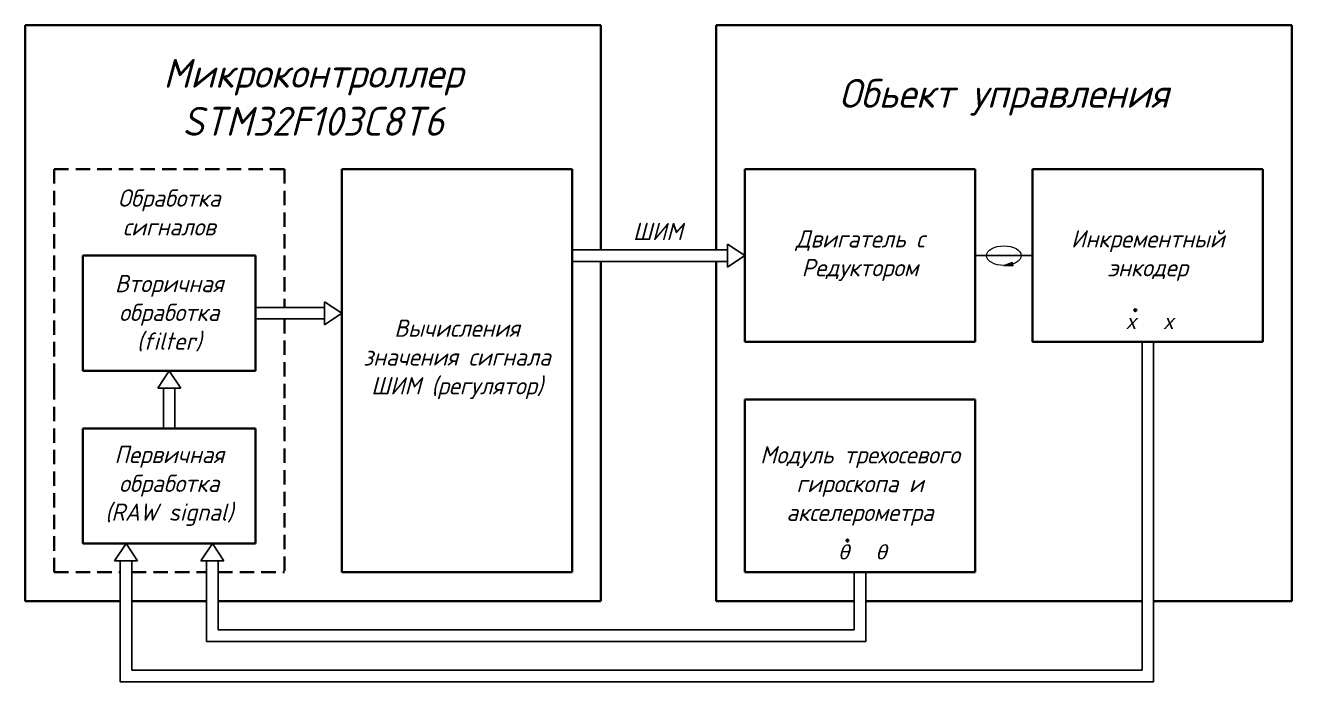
# Model space of a CAD drawing. Header units: inches. Extents: x -14 to 5184, y -66 to 1689.
# Drawn here: x 907.6 to 1347.6, y 1371.5 to 1599.5 of the extents above; entities that cross this region are included whole.
import ezdxf

# ---------------------------------------------------------------- set-up
doc = ezdxf.new("R2010")
doc.units = ezdxf.units.IN
doc.header["$MEASUREMENT"] = 0
doc.linetypes.add('DASHED2', pattern=[0.375, 0.25, -0.125])
doc.layers.add('Видимые тонкие (ГОСТ)', color=7, linetype='Continuous', lineweight=25)
doc.layers.add('Видимый контур (ГОСТ)', color=7, linetype='Continuous', lineweight=50)
doc.styles.add('Standart 3.0', font='gost_b.ttf', dxfattribs={"oblique": 15, "height": 3})

msp = doc.modelspace()

# ---------------------------------------------------------------- hatches: boundary and pattern name
at = {"layer": 'Видимые тонкие (ГОСТ)', "lineweight": 20, "transparency": 33554687}
h = msp.add_hatch(color=0, dxfattribs=at)
h.dxf.hatch_style = 1
h.paths.add_polyline_path([(1247.6534, 1516.115), (1250.7218, 1515.9433), (1250.5277, 1517.2726)])
at = {"layer": 'Видимый контур (ГОСТ)', "lineweight": 35, "transparency": 33554687}
h = msp.add_hatch(color=0, dxfattribs=at)
h.dxf.hatch_style = 1
h.paths.add_polyline_path([(1292.9524, 1500.5493, 1), (1293.6759, 1500.5493, 1)])
h = msp.add_hatch(color=0, dxfattribs=at)
h.dxf.hatch_style = 1
h.paths.add_polyline_path([(1192.9524, 1420.5493, 1), (1193.6759, 1420.5493, 1)])

# ---------------------------------------------------------------- linework, layer by layer
at = {"layer": 'Видимые тонкие (ГОСТ)', "color": 0, "lineweight": 25, "transparency": 33554687}
for p, q in [((1097.6407, 1519.5292), (1097.6407, 1524.5292)), ((1097.6407, 1519.5292), (1097.6407, 1523.5292)), ((1151.6407, 1521.5292), (1151.6407, 1523.5292)), ((1151.6407, 1523.5292), (1157.6407, 1519.5292)), ((1097.6407, 1519.5292), (1097.6407, 1521.5292)), ((1097.6407, 1521.5292), (1151.6407, 1521.5292)), ((1097.6407, 1519.5292), (1097.6407, 1514.5292)), ((1097.6407, 1519.5292), (1097.6407, 1517.5292)), ((1151.6407, 1521.5292), (1151.6407, 1517.5292)), ((1157.6407, 1519.5292), (1151.6407, 1515.5292)), ((1237.6407, 1519.5292), (1257.6407, 1519.5292)), ((1097.6407, 1517.5292), (1151.6407, 1517.5292)), ((1151.6407, 1517.5292), (1151.6407, 1515.5292)), ((987.6407, 1501.5292), (1011.6407, 1501.5292)), ((1011.6407, 1501.5292), (1011.6407, 1503.5292)), ((1011.6407, 1503.5292), (1017.6407, 1499.5292)), ((1011.6407, 1501.5292), (1011.6407, 1497.5292)), ((987.6407, 1497.5292), (1011.6407, 1497.5292)), ((1017.6407, 1499.5292), (1011.6407, 1495.5292)), ((1011.6407, 1497.5292), (1011.6407, 1495.5292)), ((1295.6407, 1489.5292), (1295.6407, 1375.5292)), ((1299.6407, 1489.5292), (1299.6407, 1371.5292)), ((953.6407, 1473.5292), (957.6407, 1479.5292)), ((957.6407, 1479.5292), (961.6407, 1473.5292)), ((955.6407, 1473.5292), (953.6407, 1473.5292)), ((955.6407, 1459.5292), (955.6407, 1473.5292)), ((955.6407, 1473.5292), (959.6407, 1473.5292)), ((959.6407, 1459.5292), (959.6407, 1473.5292)), ((959.6407, 1473.5292), (961.6407, 1473.5292)), ((938.6407, 1413.5292), (942.6407, 1419.5292)), ((942.6407, 1419.5292), (946.6407, 1413.5292)), ((968.6407, 1413.5292), (972.6407, 1419.5292)), ((972.6407, 1419.5292), (976.6407, 1413.5292)), ((940.6407, 1413.5292), (938.6407, 1413.5292)), ((940.6407, 1389.5292), (940.6407, 1413.5292)), ((940.6407, 1413.5292), (944.6407, 1413.5292)), ((944.6407, 1389.5292), (944.6407, 1413.5292)), ((944.6407, 1413.5292), (946.6407, 1413.5292)), ((970.6407, 1413.5292), (968.6407, 1413.5292)), ((970.6407, 1389.5292), (970.6407, 1413.5292)), ((970.6407, 1413.5292), (974.6407, 1413.5292)), ((974.6407, 1389.5292), (974.6407, 1413.5292)), ((974.6407, 1413.5292), (976.6407, 1413.5292)), ((1195.6407, 1409.5292), (1195.6407, 1389.5292)), ((1199.6407, 1409.5292), (1199.6407, 1385.5292)), ((1195.6407, 1399.5292), (1195.6407, 1389.5292)), ((940.6407, 1389.5292), (940.6407, 1371.5292)), ((944.6407, 1389.5292), (944.6407, 1375.5292)), ((970.6407, 1389.5292), (970.6407, 1385.5292)), ((1195.6407, 1389.5292), (974.6407, 1389.5292)), ((970.6407, 1385.5292), (1199.6407, 1385.5292)), ((944.6407, 1375.5292), (1295.6407, 1375.5292)), ((1299.6407, 1375.5292), (1299.6407, 1371.5292)), ((1299.6407, 1371.5292), (940.6407, 1371.5292))]:
    msp.add_line(p, q, dxfattribs=at)
at = {"layer": 'Видимые тонкие (ГОСТ)', "color": 0, "lineweight": 20, "transparency": 33554687}
for p, q in [((1247.6534, 1516.115), (1250.5277, 1517.2726)), ((1247.6534, 1516.115), (1250.7218, 1515.9433)), ((1250.5277, 1517.2726), (1250.7218, 1515.9433))]:
    msp.add_line(p, q, dxfattribs=at)
at = {"layer": 'Видимый контур (ГОСТ)', "color": 0, "lineweight": 35, "transparency": 33554687}
for p, q in [((907.6407, 1599.5292), (907.6407, 1399.5292)), ((1107.6407, 1599.5292), (907.6407, 1599.5292)), ((907.6407, 1599.5292), (907.6407, 1559.5292)), ((1107.6407, 1521.5292), (1107.6407, 1599.5292)), ((1147.6407, 1599.5292), (1147.6407, 1521.5292)), ((1347.6407, 1599.5292), (1147.6407, 1599.5292)), ((1147.6407, 1599.5292), (1147.6407, 1559.5292)), ((1347.6407, 1399.5292), (1347.6407, 1599.5292)), ((907.6407, 1559.5292), (907.6407, 1549.5292)), ((1017.6407, 1549.5292), (1097.6407, 1549.5292)), ((1017.6407, 1549.5292), (1017.6407, 1409.5292)), ((1097.6407, 1549.5292), (1097.6407, 1409.5292)), ((1157.6407, 1549.5292), (1157.6407, 1489.5292)), ((1157.6407, 1549.5292), (1237.6407, 1549.5292)), ((1157.6407, 1549.5292), (1157.6407, 1529.5292)), ((1237.6407, 1549.5292), (1237.6407, 1489.5292)), ((1257.6407, 1549.5292), (1337.6407, 1549.5292)), ((1257.6407, 1549.5292), (1257.6407, 1489.5292)), ((1337.6407, 1549.5292), (1337.6407, 1489.5292)), ((1157.6407, 1529.5292), (1157.6407, 1519.5292)), ((927.6407, 1519.5292), (927.6407, 1479.5292)), ((927.6407, 1519.5292), (987.6407, 1519.5292)), ((987.6407, 1519.5292), (987.6407, 1479.5292)), ((1107.6407, 1399.5292), (1107.6407, 1517.5292)), ((1147.6407, 1517.5292), (1147.6407, 1399.5292)), ((1157.6407, 1489.5292), (1237.6407, 1489.5292)), ((1257.6407, 1489.5292), (1337.6407, 1489.5292)), ((917.6407, 1469.5292), (917.6407, 1479.5292)), ((927.6407, 1479.5292), (987.6407, 1479.5292)), ((1157.6407, 1469.5292), (1157.6407, 1409.5292)), ((1157.6407, 1469.5292), (1157.6407, 1459.5292)), ((1157.6407, 1469.5292), (1237.6407, 1469.5292)), ((1237.6407, 1469.5292), (1237.6407, 1409.5292)), ((927.6407, 1459.5292), (927.6407, 1419.5292)), ((927.6407, 1459.5292), (987.6407, 1459.5292)), ((987.6407, 1459.5292), (987.6407, 1419.5292)), ((1147.6407, 1399.5292), (1147.6407, 1439.5292)), ((927.6407, 1419.5292), (987.6407, 1419.5292)), ((957.6407, 1419.5292), (927.6407, 1419.5292)), ((957.6407, 1419.5292), (987.6407, 1419.5292)), ((1157.6407, 1409.5292), (1157.6407, 1419.5292)), ((907.6407, 1399.5292), (907.6407, 1409.5292)), ((1017.6407, 1409.5292), (1097.6407, 1409.5292)), ((1157.6407, 1409.5292), (1237.6407, 1409.5292)), ((1197.6407, 1409.5292), (1195.6407, 1409.5292)), ((1197.6407, 1409.5292), (1195.6407, 1409.5292)), ((1197.6407, 1409.5292), (1199.6407, 1409.5292)), ((907.6407, 1399.5292), (940.6407, 1399.5292)), ((944.6407, 1399.5292), (970.6407, 1399.5292)), ((974.6407, 1399.5292), (1107.6407, 1399.5292)), ((1147.6407, 1399.5292), (1195.6407, 1399.5292)), ((1147.6407, 1399.5292), (1187.6407, 1399.5292)), ((1199.6407, 1399.5292), (1295.6407, 1399.5292)), ((1299.6407, 1399.5292), (1347.6407, 1399.5292)), ((1347.6407, 1399.5292), (1307.6407, 1399.5292))]:
    msp.add_line(p, q, dxfattribs=at)
at = {"layer": 'Видимый контур (ГОСТ)', "color": 0, "linetype": 'DASHED2', "lineweight": 35, "ltscale": 20, "transparency": 33554687}
for p, q in [((917.6407, 1549.5292), (917.6407, 1409.5292)), ((917.6407, 1549.5292), (997.6407, 1549.5292)), ((997.6407, 1549.5292), (997.6407, 1501.5292)), ((997.6407, 1497.5292), (997.6407, 1409.5292)), ((917.6407, 1409.5292), (940.6407, 1409.5292)), ((944.6407, 1409.5292), (970.6407, 1409.5292)), ((974.6407, 1409.5292), (997.6407, 1409.5292))]:
    msp.add_line(p, q, dxfattribs=at)
at = {"layer": 'Видимый контур (ГОСТ)', "color": 0, "lineweight": 35, "transparency": 33554687}
for centre in [(1293.3141, 1500.5493), (1193.3141, 1420.5493)]:
    msp.add_circle(centre, 0.3618, dxfattribs=at)
at = {"layer": 'Видимый контур (ГОСТ)', "lineweight": 20, "ltscale": 0.5}
msp.add_ellipse((1247.6407, 1519.5292), major_axis=(-6.0039, -0.0163), ratio=0.56704651, dxfattribs=at)

# ---------------------------------------------------------------- texts
at = {"layer": 'Видимый контур (ГОСТ)', "color": 0, "lineweight": 35, "transparency": 33554687, "style": 'Standart 3.0'}
for s, width, heights, insert, char_height, attachment_point in [('\\pxqc;{\\fGOST type B|b0|i0|c204|p0;\\H1.66667x;Микроконтроллер\\P\\fGOST type B|b0|i0|c0|p0;STM32F103C8T\\fGOST type B|b0|i0|c204|p0;6}', 54.753424, [26.7896], (1007.6407, 1574.5292), 6, 5), ('\\pxqc;{\\fGOST type B|b0|i0|c204|p0;\\H1.66667x;Обьект управления}', 108.104337, [40.8233], (1247.6407, 1574.5292), 6, 5), ('\\pxqc;{\\fGOST type B|b0|i0|c204|p0;Обработка }\\P{\\fGOST type B|b0|i0|c204|p0;сигналов}', 54.753424, [26.7896], (957.6407, 1534.5292), 6, 5), ('\\pxqc;{\\fGOST type B|b0|i0|c204|p0;ШИМ}', 39.469497, [13.2569], (1127.3837, 1524.92), 6, 8), ('\\pxqc;{\\fGOST type B|b0|i0|c204|p0;Двигатель с Редуктором}', 51.749617, [43.7946], (1197.6407, 1519.5292), 6, 5), ('\\pxqc;{\\fGOST type B|b0|i0|c204|p0;Инкрементный энкодер}', 51.749617, [43.7946], (1297.6407, 1519.5292), 6, 5), ('\\pxqc;{\\fGOST type B|b0|i0|c204|p0;Вторичная обработка \\P}(filter)', 48.409683, [29.8025], (957.6407, 1499.5292), 6, 5), ('\\pxqc;{\\fGOST type B|b0|i0|c204|p0;Вычисления \\Pзначения сигнала\\P\\pq*;ШИМ (регулятор)}', 87.004367, [88.8824], (1057.6407, 1483.5104), 6, 5), ('{\\fArial|b0|i0|c0|p0;x}', 11.364213, [0], (1290.0281, 1499.0347), 5, 1), ('{\\fArial|b0|i0|c0|p0;x}', 11.364213, [0], (1303.0311, 1499.0347), 5, 1), ('\\pxqc;{\\fGOST type B|b0|i0|c204|p0;Первичная \\Pобработка \\P}(RAW signal)', 53.960516, [34.8466], (957.6407, 1439.5292), 6, 5), ('\\pxqc;{\\fGOST type B|b0|i0|c204|p0;Модуль трехосевого гироскопа и акселерометра }', 83.062924, [45.9273], (1197.6407, 1439.5292), 6, 5), ('{\\fArial|b0|i0|c0|p0;θ}', 11.364213, [0], (1190.0281, 1419.0347), 5, 1), ('{\\fArial|b0|i0|c0|p0;θ}', 11.364213, [0], (1203.0311, 1419.0347), 5, 1)]:
    msp.add_mtext_dynamic_manual_height_columns(s, width=width, gutter_width=2, heights=heights, dxfattribs=dict(at, insert=insert, char_height=char_height, attachment_point=attachment_point))

doc.saveas('drawing.dxf')
